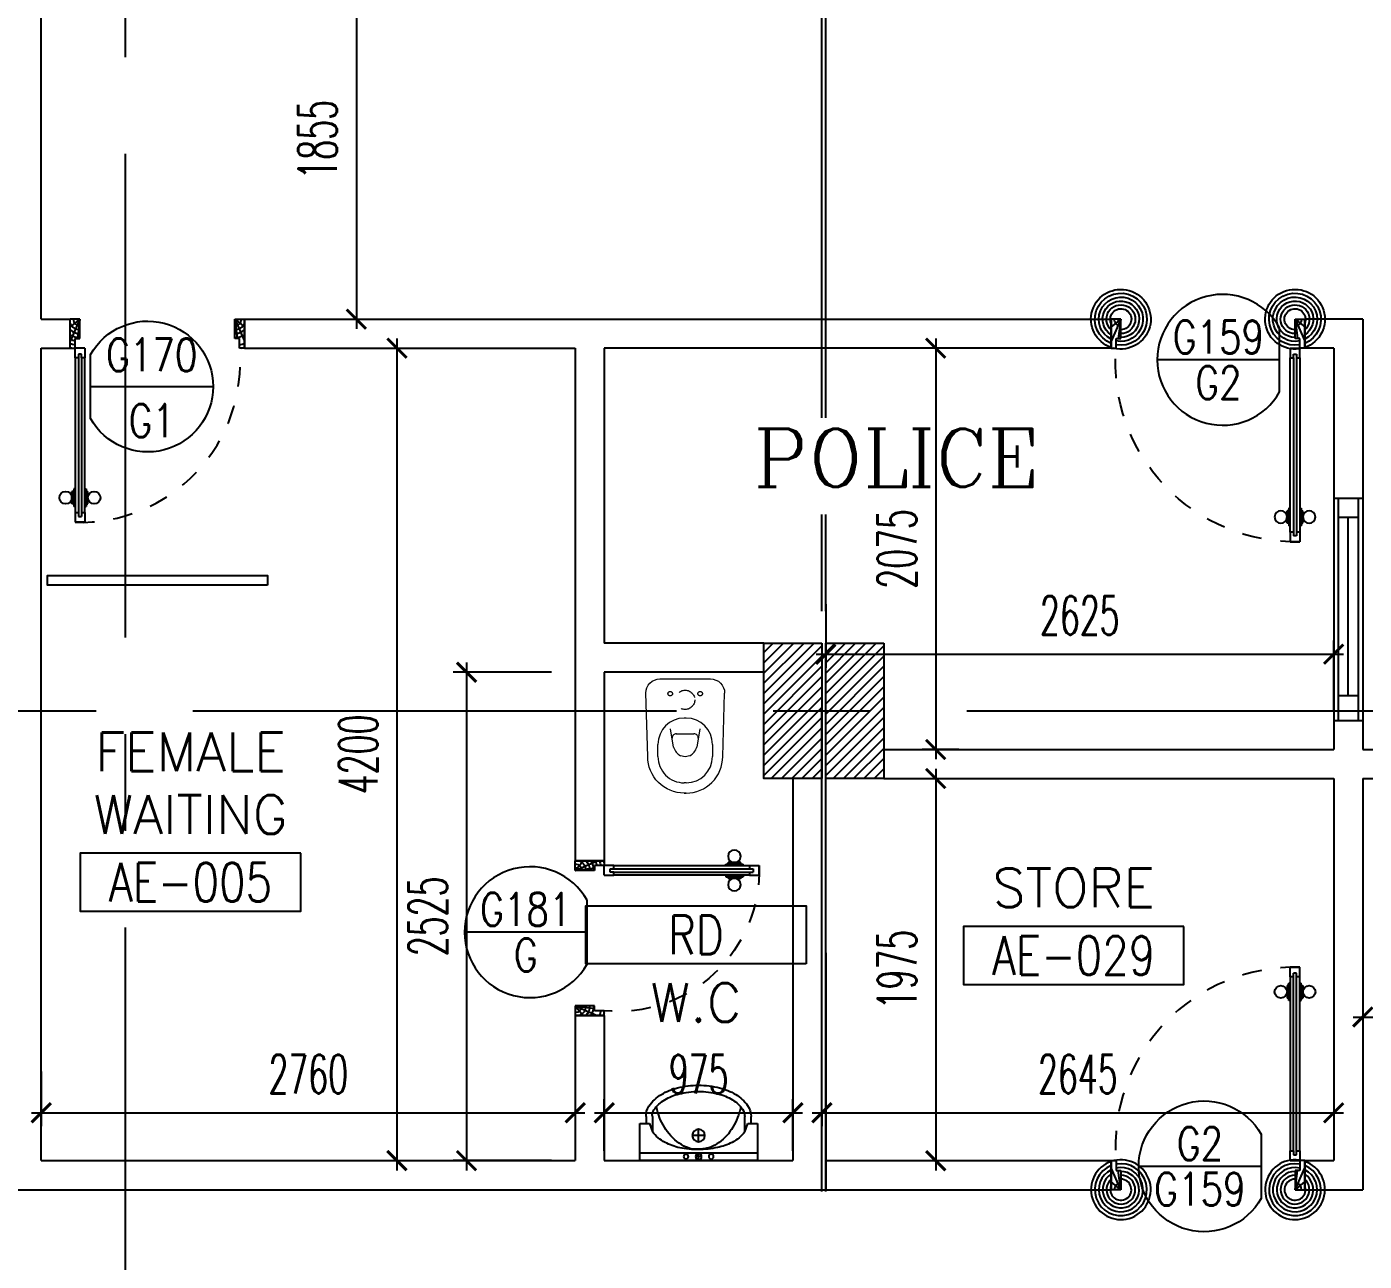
# Model space of a CAD drawing. Extents: x 417819.9 to 417911.9, y 43448 to 43539.2.
# Drawn here: x 417859.75 to 417866.66, y 43515.65 to 43522.03 of the extents above; entities that cross this region are included whole.
import ezdxf
from ezdxf.enums import TextEntityAlignment as Align

# ---------------------------------------------------------------- set-up
doc = ezdxf.new("R2010")
doc.units = 0
doc.header["$MEASUREMENT"] = 0
doc.header["$PDMODE"] = 3
doc.header["$PDSIZE"] = 0.1
for name, pattern in [('CENTERX2', [4, 2.5, -0.5, 0.5, -0.5]), ('HIDDEN', [0.375, 0.25, -0.125]), ('HIDDEN2', [0.1875, 0.125, -0.0625])]:
    doc.linetypes.add(name, pattern=pattern)
doc.layers.get('0').update_dxf_attribs({"linetype": 'CONTINUOUS'})
doc.layers.get('DEFPOINTS').update_dxf_attribs({"linetype": 'CONTINUOUS'})
for name, color, linetype in [('AXES', 11, 'CENTERX2'), ('COL', 2, 'CONTINUOUS'), ('DIM', 4, 'CONTINUOUS'), ('DOOR', 4, 'CONTINUOUS'), ('DOOR-CR', 2, 'CONTINUOUS'), ('DOOR-NO', 3, 'CONTINUOUS'), ('EJ', 8, 'CONTINUOUS'), ('FIX', 3, 'CONTINUOUS'), ('HAT', 8, 'CONTINUOUS'), ('PART', 9, 'CONTINUOUS'), ('RM-BOX', 2, 'CONTINUOUS'), ('RM-NAME', 2, 'CONTINUOUS'), ('RM-NO', 2, 'CONTINUOUS'), ('SUNI-FUR', 3, 'CONTINUOUS'), ('WALL', 2, 'CONTINUOUS'), ('WIN', 5, 'CONTINUOUS')]:
    doc.layers.add(name, color=color, linetype=linetype)
doc.layers.get('EJ').off()
doc.styles.add('ROMANC', font='romanc', dxfattribs={"height": 0.1})
doc.styles.add('ROMANS', font='ROMANS.shx', dxfattribs={"width": 0.6})
doc.dimstyles.new('STANDARD in', dxfattribs={"dimtxt": 0.2, "dimasz": 0.1, "dimexe": 0.07, "dimexo": 0.05, "dimgap": 0.1, "dimtad": 1, "dimdec": 0, "dimlfac": 1000, "dimzin": 0, "dimdsep": 46, "dimtxsty": 'ROMANS', "dimblk": 'ARCHTICK', "dimcen": 0.05, "dimdle": 0.05, "dimclrd": 4, "dimclre": 4, "dimclrt": 2, "dimadec": 0, "dimazin": 0, "dimtfac": 1, "dimtdec": 0, "dimtmove": 2, "dimatfit": 3, "dimfxl": 0, "dimtolj": 1, "dimtzin": 0, "dimarcsym": 0})

# ---------------------------------------------------------------- blocks, each defined once
blk = doc.blocks.new('C11')
at = {"layer": 'HAT'}
h = blk.add_hatch(dxfattribs=at)
h.set_pattern_fill('ANSI31', color=256, scale=300, style=0)
h.set_pattern_definition([(45, (-383765.23, -62181), (-26.5165043, 26.5165043), [])])
h.paths.add_polyline_path([(-20, 350), (-20, 700), (-320, 700), (-320, 350)])
h.paths.add_polyline_path([(-320, 0), (-20, 0), (-20, 350), (-320, 350)])
h = blk.add_hatch(dxfattribs=at)
h.set_pattern_fill('ANSI31', color=256, scale=300, style=0)
h.set_pattern_definition([(45, (-383445.23, -62181), (-26.5165043, 26.5165043), [])])
h.paths.add_polyline_path([(300, 350), (300, 700), (0, 700), (0, 350)])
h.paths.add_polyline_path([(0, 0), (300, 0), (300, 350), (0, 350)])
at = {"layer": 'COL'}
for points in [[(-20, 700), (-20, 0), (-320, 0), (-320, 700)], [(300, 700), (300, 0), (0, 0), (0, 700)]]:
    blk.add_lwpolyline(points, close=True, dxfattribs=at)
blk = doc.blocks.new('DD1')
at = {"layer": 'DOOR-CR'}
blk.add_line((-316.5, 0), (316.5, 0), dxfattribs=at)
blk.add_lwpolyline([(-316.5, -165.7, 3.820224), (-316.5, 165.7)], format="xyb", close=True, dxfattribs=at)
at = {"layer": 'DOOR-NO', "color": 255, "style": 'ROMANS'}
for tag, width, p in [('G', 0.8, (-21.7, 155.8)), ('0000', 0.7, (-21.7, -135.5))]:
    blk.add_attdef(tag, text='', height=195.5, dxfattribs=dict(at, width=width)).set_placement(p, align=Align.MIDDLE)
blk = doc.blocks.new('DOOR90')
at = {"layer": 'DOOR', "color": 7, "linetype": 'ByBlock'}
for p, q in [((-150, 0), (0, 0)), ((-150, 0), (-150, -25)), ((0, -50), (-113.7, 0)), ((0, -50), (-40.1, 0)), ((0, -50), (0, 0)), ((-1000, -25), (-1050, -25)), ((-1050, -75), (-1050, -25)), ((-1050, -25), (-1050, -75)), ((-1000, -42), (-1020, -42)), ((-1020, -42), (-1020, -58)), ((-1000, -58), (-1020, -58)), ((-1000, -25), (-1000, -42)), ((-1000, -58), (-1000, -75)), ((-877.6, -17.8), (-967.6, -17.8)), ((-967.6, -25), (-967.6, -17.8)), ((-955, -8.8), (-890.2, -8.8)), ((-955, -17.8), (-955, -8.8)), ((-955, -17.8), (-890.2, -17.8)), ((-890.2, -17.8), (-890.2, -8.8)), ((-877.6, -25), (-877.6, -17.8)), ((-200, -25), (-150, -25)), ((-200, -42), (-200, -25)), ((-180, -42), (-200, -42)), ((-200, -58), (-180, -58)), ((-200, -75), (-200, -58)), ((-180, -58), (-180, -42)), ((-150, -25), (-100, -25)), ((-150, -75), (-150, -25)), ((-100, -25), (-100, -50)), ((0, -50), (-100, -36.6)), ((-100, -50), (0, -50)), ((-1000, -75), (-1050, -75)), ((-967.6, -75), (-967.6, -82.2)), ((-877.6, -82.2), (-967.6, -82.2)), ((-955, -82.2), (-890.2, -82.2)), ((-955, -82.2), (-955, -91.2)), ((-955, -91.2), (-890.2, -91.2)), ((-890.2, -82.2), (-890.2, -91.2)), ((-877.6, -75), (-877.6, -82.2)), ((-150, -75), (-200, -75)), ((-150, -875), (-100, -875)), ((-150, -900), (-150, -875)), ((0, -850), (-113.7, -900)), ((-100, -875), (-100, -850)), ((0, -850), (-100, -863.4)), ((-100, -850), (0, -850)), ((0, -850), (-40.1, -900)), ((0, -850), (0, -900)), ((-150, -900), (0, -900)), ((0, -900), (-150, -900))]:
    blk.add_line(p, q, dxfattribs=at)
at = {"layer": 'DOOR', "linetype": 'ByBlock'}
for p, q in [((-200, -25), (-1000, -25)), ((-200, -42), (-1000, -42)), ((-200, -58), (-1000, -58)), ((-1000, -75), (-200, -75))]:
    blk.add_line(p, q, dxfattribs=at)
at = {"layer": 'DOOR', "color": 7, "linetype": 'ByBlock'}
for centre in [(-922.6, 23.5), (-922.6, -123.5)]:
    blk.add_circle(centre, 32.4, dxfattribs=at)
for centre, radius, start, end in [((0, -50), 154.4, 161.10529, 166.28577), ((0, -50), 94.4, 148.01819, 180), ((0, -50), 134.4, 158.15985, 169.28002), ((0, -50), 114.4, 154.08384, 167.37743), ((0, -50), 74.4, 137.77643, 180), ((0, -50), 54.4, 113.20738, 180), ((0, -50), 34.4, 90, 180), ((0, -50), 14.4, 90, 180), ((0, -850), 154.4, 193.71423, 198.89471), ((0, -850), 134.4, 190.71998, 201.84015), ((0, -850), 94.4, 180, 211.98181), ((0, -850), 74.4, 180, 222.22357), ((0, -850), 54.4, 180, 246.79262), ((0, -850), 34.4, 180, 270), ((0, -850), 14.4, 180, 270)]:
    blk.add_arc(centre, radius, start, end, dxfattribs=at)
at = {"layer": 'DOOR', "linetype": 'HIDDEN', "ltscale": 0.5}
blk.add_arc((-222.2, -50), 828.2, 178.27012, 275.00304, dxfattribs=at)
blk = doc.blocks.new('A$C24ED45A6')
at = {"layer": 'DOOR', "color": 0, "linetype": 'ByBlock'}
for p, q in [((925, 1100), (925, 1150)), ((925, 1150), (975, 1150)), ((975, 1150), (925, 1150)), ((942, 1100), (942, 1120)), ((958, 1120), (942, 1120)), ((958, 1100), (958, 1120)), ((975, 1100), (975, 1150)), ((908.8, 1055), (908.8, 990.2)), ((917.8, 1055), (908.8, 1055)), ((917.8, 977.6), (917.8, 1067.6)), ((925, 1067.6), (917.8, 1067.6)), ((917.8, 1055), (917.8, 990.2)), ((942, 1100), (925, 1100)), ((975, 1100), (958, 1100)), ((975, 1067.6), (982.2, 1067.6)), ((982.2, 977.6), (982.2, 1067.6)), ((982.2, 1055), (982.2, 990.2)), ((982.2, 1055), (991.2, 1055)), ((991.2, 1055), (991.2, 990.2)), ((917.8, 990.2), (908.8, 990.2)), ((925, 977.6), (917.8, 977.6)), ((975, 977.6), (982.2, 977.6)), ((982.2, 990.2), (991.2, 990.2)), ((0, 0), (0, 150)), ((0, 150), (25, 150)), ((25, 150), (25, 100)), ((925, 150), (925, 200)), ((925, 200), (942, 200)), ((925, 150), (975, 150)), ((942, 200), (942, 180)), ((942, 180), (958, 180)), ((958, 180), (958, 200)), ((958, 200), (975, 200)), ((975, 200), (975, 150)), ((1000, 150), (975, 150)), ((975, 150), (975, 100)), ((1000, 150), (1000, 0)), ((25, 100), (50, 100)), ((50, 100), (50, 0)), ((975, 100), (950, 100)), ((950, 100), (950, 0)), ((50, 0), (0, 0)), ((950, 0), (1000, 0))]:
    blk.add_line(p, q, dxfattribs=at)
at = {"layer": 'DOOR', "linetype": 'ByBlock'}
for p, q in [((925, 1100), (925, 200)), ((942, 200), (942, 1100)), ((958, 200), (958, 1100)), ((975, 200), (975, 1100))]:
    blk.add_line(p, q, dxfattribs=at)
at = {"layer": 'DOOR', "color": 9, "linetype": 'ByBlock'}
for p, q in [((50, 0), (0, 113.7)), ((50, 0), (36.6, 100)), ((950, 0), (1000, 113.7)), ((950, 0), (963.4, 100)), ((50, 0), (0, 40.1)), ((950, 0), (1000, 40.1))]:
    blk.add_line(p, q, dxfattribs=at)
at = {"layer": 'DOOR', "color": 0, "linetype": 'ByBlock'}
for centre in [(876.5, 1022.6), (1023.5, 1022.6)]:
    blk.add_circle(centre, 32.4, dxfattribs=at)
at = {"layer": 'DOOR', "linetype": 'HIDDEN', "ltscale": 0.5}
blk.add_arc((950, 222.5), 927.8, 88.45601, 184.48155, dxfattribs=at)
at = {"layer": 'DOOR', "color": 9, "linetype": 'ByBlock'}
for centre, radius, start, end in [((50, 0), 154.4, 103.71423, 108.89471), ((950, 0), 154.4, 71.10529, 76.28577), ((50, 0), 134.4, 100.71998, 111.84015), ((50, 0), 114.4, 102.62257, 115.91616), ((50, 0), 94.4, 90, 121.98181), ((50, 0), 74.4, 90, 132.22357), ((950, 0), 94.4, 58.01819, 90), ((950, 0), 74.4, 47.77643, 90), ((950, 0), 134.4, 68.15985, 79.28002), ((950, 0), 114.4, 64.08384, 77.37743), ((50, 0), 54.4, 90, 156.79262), ((50, 0), 34.4, 90, 180), ((50, 0), 14.4, 90, 180), ((950, 0), 54.4, 23.20738, 90), ((950, 0), 34.4, 0, 90), ((950, 0), 14.4, 0, 90)]:
    blk.add_arc(centre, radius, start, end, dxfattribs=at)
at = {"layer": 'WALL'}
blk.add_line((1000, 0), (1000, 150), dxfattribs=at)
blk = doc.blocks.new('RM1')
at = {"layer": 'RM-BOX'}
blk.add_lwpolyline([(569.9, -200), (-569.9, -200), (-569.9, -500), (569.9, -500)], close=True, dxfattribs=at)
at = {"layer": 'RM-NAME', "style": 'ROMANS'}
for tag, p in [('ROOMNAME1', (0, 323.8)), ('ROOMNAME2', (0, 0))]:
    blk.add_attdef(tag, text='', height=200, dxfattribs=at).set_placement(p, align=Align.MIDDLE)
at = {"layer": 'RM-NO', "style": 'ROMANS', "width": 0.8}
blk.add_attdef('ROOMNO', text='', height=200, dxfattribs=at).set_placement((0, -350), align=Align.MIDDLE)
blk = doc.blocks.new('A$C3CD36B94')
at = {"layer": 'DOOR', "color": 0, "linetype": 'ByBlock'}
for p, q in [((105.9, 950.4), (55.9, 950.4)), ((55.9, 800.4), (55.9, 950.4)), ((105.9, 850.4), (105.9, 950.4)), ((805.9, 950.4), (855.9, 950.4)), ((805.9, 850.4), (805.9, 950.4)), ((855.9, 800.4), (855.9, 950.4)), ((855.9, 950.4), (855.9, 800.4)), ((80.9, 850.4), (105.9, 850.4)), ((80.9, 800.4), (80.9, 850.4)), ((830.9, 850.4), (805.9, 850.4)), ((830.9, 800.4), (830.9, 850.4)), ((55.9, 800.4), (80.9, 800.4)), ((130.9, 800.4), (80.9, 800.4)), ((80.9, 750.4), (80.9, 800.4)), ((113.9, 770.4), (97.9, 770.4)), ((97.9, 770.4), (97.9, 750.4)), ((113.9, 750.4), (113.9, 770.4)), ((130.9, 800.4), (130.9, 750.4)), ((855.9, 800.4), (830.9, 800.4)), ((97.9, 750.4), (80.9, 750.4)), ((130.9, 750.4), (113.9, 750.4)), ((64.7, 95.4), (64.7, 160.2)), ((73.7, 160.2), (64.7, 160.2)), ((73.7, 172.8), (73.7, 82.8)), ((80.9, 172.8), (73.7, 172.8)), ((73.7, 95.4), (73.7, 160.2)), ((130.9, 172.8), (138.1, 172.8)), ((138.1, 172.8), (138.1, 82.8)), ((138.1, 95.4), (138.1, 160.2)), ((138.1, 160.2), (147.1, 160.2)), ((147.1, 95.4), (147.1, 160.2)), ((73.7, 95.4), (64.7, 95.4)), ((80.9, 82.8), (73.7, 82.8)), ((130.9, 82.8), (138.1, 82.8)), ((138.1, 95.4), (147.1, 95.4)), ((80.9, 50.4), (80.9, 0.4)), ((80.9, 50.4), (97.9, 50.4)), ((130.9, 0.4), (80.9, 0.4)), ((80.9, 0.4), (130.9, 0.4)), ((97.9, 50.4), (97.9, 30.4)), ((97.9, 30.4), (113.9, 30.4)), ((113.9, 50.4), (113.9, 30.4)), ((113.9, 50.4), (130.9, 50.4)), ((130.9, 50.4), (130.9, 0.4))]:
    blk.add_line(p, q, dxfattribs=at)
at = {"layer": 'DOOR', "color": 9, "linetype": 'ByBlock'}
for p, q in [((105.9, 950.4), (55.9, 910.3)), ((105.9, 950.4), (55.9, 836.7)), ((105.9, 950.4), (92.6, 850.4)), ((805.9, 950.4), (819.3, 850.4)), ((805.9, 950.4), (855.9, 836.7)), ((805.9, 950.4), (855.9, 910.3))]:
    blk.add_line(p, q, dxfattribs=at)
at = {"layer": 'DOOR', "linetype": 'ByBlock'}
for p, q in [((80.9, 750.4), (80.9, 50.4)), ((97.9, 750.4), (97.9, 50.4)), ((113.9, 750.4), (113.9, 50.4)), ((130.9, 50.4), (130.9, 750.4))]:
    blk.add_line(p, q, dxfattribs=at)
at = {"layer": 'DOOR', "color": 0, "linetype": 'ByBlock'}
for centre in [(32.4, 127.8), (179.5, 127.8)]:
    blk.add_circle(centre, 32.4, dxfattribs=at)
at = {"layer": 'DOOR', "color": 9, "linetype": 'ByBlock'}
for centre, radius, start, end in [((105.9, 950.4), 54.4, 203.20738, 270), ((105.9, 950.4), 34.4, 180, 270), ((105.9, 950.4), 14.4, 180, 270), ((805.9, 950.4), 34.4, 270, 0), ((805.9, 950.4), 14.4, 270, 0), ((805.9, 950.4), 54.4, 270, 336.79262), ((105.9, 950.4), 74.4, 227.77643, 270), ((105.9, 950.4), 94.4, 238.01819, 270), ((105.9, 950.4), 114.4, 244.08384, 257.37743), ((805.9, 950.4), 74.4, 270, 312.22357), ((805.9, 950.4), 94.4, 270, 301.98181), ((105.9, 950.4), 134.4, 248.15985, 259.28002), ((105.9, 950.4), 154.4, 251.10529, 256.28577), ((805.9, 950.4), 134.4, 280.71998, 291.84015), ((805.9, 950.4), 154.4, 283.71423, 288.89471)]:
    blk.add_arc(centre, radius, start, end, dxfattribs=at)
at = {"layer": 'DOOR', "linetype": 'HIDDEN', "ltscale": 0.5}
blk.add_arc((105.9, 728.6), 728.6, 268.03354, 5.66169, dxfattribs=at)
blk = doc.blocks.new('_ARCHTICK')
at = {"color": 0, "linetype": 'ByBlock', "const_width": 0.15}
blk.add_lwpolyline([(-0.5, -0.5), (0.5, 0.5)], dxfattribs=at)
blk = doc.blocks.new('*D211')
at = {"layer": 'DEFPOINTS', "color": 0}
for p in [(417860.9879, 43522.3743), (417860.9879, 43520.5193), (417861.4501, 43520.5193)]:
    blk.add_point(p, dxfattribs=at)
at = {"layer": 'DIM', "color": 4, "lineweight": -2}
for p, q in [((417861.4501, 43522.4243), (417861.4501, 43520.4693)), ((417861.0379, 43522.3743), (417861.5201, 43522.3743)), ((417861.0379, 43520.5193), (417861.5201, 43520.5193))]:
    blk.add_line(p, q, dxfattribs=at)
at = {"layer": 'DIM', "color": 4, "lineweight": -2, "xscale": 0.1, "yscale": 0.1, "zscale": 0.1}
for p, rotation in [((417861.4501, 43522.3743), 90), ((417861.4501, 43520.5193), 270)]:
    blk.add_blockref('_ARCHTICK', p, dxfattribs=dict(at, rotation=rotation))
at = {"layer": 'DIM', "color": 2, "insert": (417861.2501, 43521.4468), "char_height": 0.2, "attachment_point": 5, "rotation": 90, "style": 'ROMANS'}
blk.add_mtext('\\A1;1855', dxfattribs=at)
blk = doc.blocks.new('*D212')
at = {"layer": 'DEFPOINTS', "color": 0}
for p in [(417861.3906, 43520.3693), (417861.4116, 43516.1693), (417861.6601, 43516.1693)]:
    blk.add_point(p, dxfattribs=at)
at = {"layer": 'DIM', "color": 4, "lineweight": -2}
for p, q in [((417861.6601, 43520.4193), (417861.6601, 43516.1193)), ((417861.4406, 43520.3693), (417861.7301, 43520.3693)), ((417861.4616, 43516.1693), (417861.7301, 43516.1693))]:
    blk.add_line(p, q, dxfattribs=at)
at = {"layer": 'DIM', "color": 4, "lineweight": -2, "xscale": 0.1, "yscale": 0.1, "zscale": 0.1}
for p, rotation in [((417861.6601, 43520.3693), 90), ((417861.6601, 43516.1693), 270)]:
    blk.add_blockref('_ARCHTICK', p, dxfattribs=dict(at, rotation=rotation))
at = {"layer": 'DIM', "color": 2, "insert": (417861.4601, 43518.2693), "char_height": 0.2, "attachment_point": 5, "rotation": 90, "style": 'ROMANS'}
blk.add_mtext('\\A1;4200', dxfattribs=at)
blk = doc.blocks.new('*D213')
at = {"layer": 'DEFPOINTS', "color": 0}
for p in [(417859.8216, 43516.68), (417862.5816, 43516.5905), (417862.5816, 43516.4171)]:
    blk.add_point(p, dxfattribs=at)
at = {"layer": 'DIM', "color": 4, "lineweight": -2}
for p, q in [((417859.8216, 43516.63), (417859.8216, 43516.3471)), ((417862.5816, 43516.5405), (417862.5816, 43516.3471)), ((417859.7716, 43516.4171), (417862.6316, 43516.4171))]:
    blk.add_line(p, q, dxfattribs=at)
at = {"layer": 'DIM', "color": 4, "lineweight": -2, "xscale": 0.1, "yscale": 0.1, "zscale": 0.1, "rotation": 180}
blk.add_blockref('_ARCHTICK', (417859.8216, 43516.4171), dxfattribs=at)
at = {"layer": 'DIM', "color": 4, "lineweight": -2, "xscale": 0.1, "yscale": 0.1, "zscale": 0.1}
blk.add_blockref('_ARCHTICK', (417862.5816, 43516.4171), dxfattribs=at)
at = {"layer": 'DIM', "color": 2, "insert": (417861.2016, 43516.6171), "char_height": 0.2, "attachment_point": 5, "style": 'ROMANS'}
blk.add_mtext('\\A1;2760', dxfattribs=at)
blk = doc.blocks.new('WC')
at = {"layer": 'FIX', "lineweight": 20}
for p, q in [((475, 140.8), (538, 140.8)), ((394.8, 75.7), (490.4, 60.1)), ((339, 4.8), (339, -4.8)), ((533.7, 24.2), (539.5, 0)), ((539.5, 0), (533.7, -24.2)), ((674, 4.8), (674, -4.8)), ((490.4, -60.1), (394.8, -75.7)), ((213.2, -203.8), (210, -203.8)), ((538, -140.8), (475, -140.8))]:
    blk.add_line(p, q, dxfattribs=at)
at = {"layer": 'FIX', "linetype": 'Continuous', "lineweight": 20}
blk.add_line((420.1, -47.3), (420.4, 44.6), dxfattribs=at)
at = {"layer": 'FIX', "lineweight": 20}
for points in [[(210, -203.8, -0.414214), (137, -130.8), (137, 0), (137, 130.8, -0.414214), (210, 203.8)], [(727, -4.8), (727, 4.8, 0.414214), (538, 193.8), (210, 203.8)], [(727, 4.8), (727, -4.8, -0.414214), (538, -193.8), (210, -203.8)]]:
    blk.add_lwpolyline(points, format="xyb", dxfattribs=at)
at = {"layer": 'FIX', "linetype": 'HIDDEN', "lineweight": 20, "ltscale": 0.05}
for centre in [(213.2, 77.5), (213.2, -77.5)]:
    blk.add_circle(centre, 11.6, dxfattribs=at)
at = {"layer": 'FIX', "linetype": 'HIDDEN2', "lineweight": 20, "ltscale": 0.3}
blk.add_circle((245, 0), 49.8, dxfattribs=at)
at = {"layer": 'FIX', "lineweight": 20}
for centre, radius, start, end in [((475, 4.8), 136, 90, 180), ((538, 4.8), 136, 360, 90), ((464.4, -17.6), 82, 51.07583, 71.50405), ((473, -6.9), 68.2, 27.15318, 51.07583), ((475, -4.8), 136, 180, 270), ((464.4, 17.6), 82, 288.49595, 308.92417), ((473, 6.9), 68.2, 308.92417, 332.84682), ((538, -4.8), 136, 270, 0)]:
    blk.add_arc(centre, radius, start, end, dxfattribs=at)
at = {"layer": 'FIX', "linetype": 'Continuous', "lineweight": 20}
for centre, start, end in [((442.7, 45.5), 88.38785, 182.33379), ((442.4, -45.6), 177.66621, 271.61215)]:
    blk.add_arc(centre, 22.3, start, end, dxfattribs=at)
blk = doc.blocks.new('*D214')
at = {"layer": 'DEFPOINTS', "color": 0}
for p in [(417864.6141, 43520.3693), (417864.4445, 43518.2943), (417864.6141, 43518.2943)]:
    blk.add_point(p, dxfattribs=at)
at = {"layer": 'DIM', "color": 4, "lineweight": -2}
for p, q in [((417864.4445, 43520.4193), (417864.4445, 43518.2443)), ((417864.5641, 43520.3693), (417864.3745, 43520.3693)), ((417864.5641, 43518.2943), (417864.3745, 43518.2943))]:
    blk.add_line(p, q, dxfattribs=at)
at = {"layer": 'DIM', "color": 4, "lineweight": -2, "xscale": 0.1, "yscale": 0.1, "zscale": 0.1}
for p, rotation in [((417864.4445, 43520.3693), 90), ((417864.4445, 43518.2943), 270)]:
    blk.add_blockref('_ARCHTICK', p, dxfattribs=dict(at, rotation=rotation))
at = {"layer": 'DIM', "color": 2, "insert": (417864.2445, 43519.3318), "char_height": 0.2, "attachment_point": 5, "rotation": 90, "style": 'ROMANS'}
blk.add_mtext('\\A1;2075', dxfattribs=at)
blk = doc.blocks.new('*D215')
at = {"layer": 'DEFPOINTS', "color": 0}
for p in [(417863.8766, 43519.0967), (417866.5016, 43518.7877), (417866.5016, 43518.4443)]:
    blk.add_point(p, dxfattribs=at)
at = {"layer": 'DIM', "color": 4, "lineweight": -2}
for p, q in [((417863.8766, 43519.0467), (417863.8766, 43518.7177)), ((417866.5016, 43518.4943), (417866.5016, 43518.8577)), ((417863.8266, 43518.7877), (417866.5516, 43518.7877))]:
    blk.add_line(p, q, dxfattribs=at)
at = {"layer": 'DIM', "color": 4, "lineweight": -2, "xscale": 0.1, "yscale": 0.1, "zscale": 0.1, "rotation": 180}
blk.add_blockref('_ARCHTICK', (417863.8766, 43518.7877), dxfattribs=at)
at = {"layer": 'DIM', "color": 4, "lineweight": -2, "xscale": 0.1, "yscale": 0.1, "zscale": 0.1}
blk.add_blockref('_ARCHTICK', (417866.5016, 43518.7877), dxfattribs=at)
at = {"layer": 'DIM', "color": 2, "insert": (417865.1891, 43518.9877), "char_height": 0.2, "attachment_point": 5, "style": 'ROMANS'}
blk.add_mtext('\\A1;2625', dxfattribs=at)
blk = doc.blocks.new('*D216')
at = {"layer": 'DEFPOINTS', "color": 0}
for p in [(417863.7066, 43516.4171), (417862.7316, 43516.1693), (417863.7066, 43516.1693)]:
    blk.add_point(p, dxfattribs=at)
at = {"layer": 'DIM', "color": 4, "lineweight": -2}
for p, q in [((417862.7316, 43516.2193), (417862.7316, 43516.4871)), ((417863.7066, 43516.2193), (417863.7066, 43516.4871)), ((417862.6816, 43516.4171), (417863.7566, 43516.4171))]:
    blk.add_line(p, q, dxfattribs=at)
at = {"layer": 'DIM', "color": 4, "lineweight": -2, "xscale": 0.1, "yscale": 0.1, "zscale": 0.1, "rotation": 180}
blk.add_blockref('_ARCHTICK', (417862.7316, 43516.4171), dxfattribs=at)
at = {"layer": 'DIM', "color": 4, "lineweight": -2, "xscale": 0.1, "yscale": 0.1, "zscale": 0.1}
blk.add_blockref('_ARCHTICK', (417863.7066, 43516.4171), dxfattribs=at)
at = {"layer": 'DIM', "color": 2, "insert": (417863.2191, 43516.6171), "char_height": 0.2, "attachment_point": 5, "style": 'ROMANS'}
blk.add_mtext('\\A1;975', dxfattribs=at)
blk = doc.blocks.new('*D217')
at = {"layer": 'DEFPOINTS', "color": 0}
for p in [(417862.5094, 43518.6943), (417862.02, 43516.1693), (417862.5094, 43516.1693)]:
    blk.add_point(p, dxfattribs=at)
at = {"layer": 'DIM', "color": 4, "lineweight": -2}
for p, q in [((417862.02, 43518.7443), (417862.02, 43516.1193)), ((417862.4594, 43518.6943), (417861.95, 43518.6943)), ((417862.4594, 43516.1693), (417861.95, 43516.1693))]:
    blk.add_line(p, q, dxfattribs=at)
at = {"layer": 'DIM', "color": 4, "lineweight": -2, "xscale": 0.1, "yscale": 0.1, "zscale": 0.1}
for p, rotation in [((417862.02, 43518.6943), 90), ((417862.02, 43516.1693), 270)]:
    blk.add_blockref('_ARCHTICK', p, dxfattribs=dict(at, rotation=rotation))
at = {"layer": 'DIM', "color": 2, "insert": (417861.82, 43517.4318), "char_height": 0.2, "attachment_point": 5, "rotation": 90, "style": 'ROMANS'}
blk.add_mtext('\\A1;2525', dxfattribs=at)
blk = doc.blocks.new('*D218')
at = {"layer": 'DEFPOINTS', "color": 0}
for p in [(417864.2866, 43518.1443), (417864.2866, 43516.1693), (417864.4445, 43516.1693)]:
    blk.add_point(p, dxfattribs=at)
at = {"layer": 'DIM', "color": 4, "lineweight": -2}
for p, q in [((417864.4445, 43518.1943), (417864.4445, 43516.1193)), ((417864.3366, 43518.1443), (417864.5145, 43518.1443)), ((417864.3366, 43516.1693), (417864.5145, 43516.1693))]:
    blk.add_line(p, q, dxfattribs=at)
at = {"layer": 'DIM', "color": 4, "lineweight": -2, "xscale": 0.1, "yscale": 0.1, "zscale": 0.1}
for p, rotation in [((417864.4445, 43518.1443), 90), ((417864.4445, 43516.1693), 270)]:
    blk.add_blockref('_ARCHTICK', p, dxfattribs=dict(at, rotation=rotation))
at = {"layer": 'DIM', "color": 2, "insert": (417864.2445, 43517.1568), "char_height": 0.2, "attachment_point": 5, "rotation": 90, "style": 'ROMANS'}
blk.add_mtext('\\A1;1975', dxfattribs=at)
blk = doc.blocks.new('*D219')
at = {"layer": 'DEFPOINTS', "color": 0}
for p in [(417863.8566, 43516.4797), (417866.5016, 43516.4797), (417866.5016, 43516.4171)]:
    blk.add_point(p, dxfattribs=at)
at = {"layer": 'DIM', "color": 4, "lineweight": -2}
for p, q in [((417863.8066, 43516.4171), (417866.5516, 43516.4171)), ((417863.8566, 43516.4297), (417863.8566, 43516.3471)), ((417866.5016, 43516.4297), (417866.5016, 43516.3471))]:
    blk.add_line(p, q, dxfattribs=at)
at = {"layer": 'DIM', "color": 4, "lineweight": -2, "xscale": 0.1, "yscale": 0.1, "zscale": 0.1, "rotation": 180}
blk.add_blockref('_ARCHTICK', (417863.8566, 43516.4171), dxfattribs=at)
at = {"layer": 'DIM', "color": 4, "lineweight": -2, "xscale": 0.1, "yscale": 0.1, "zscale": 0.1}
blk.add_blockref('_ARCHTICK', (417866.5016, 43516.4171), dxfattribs=at)
at = {"layer": 'DIM', "color": 2, "insert": (417865.1791, 43516.6171), "char_height": 0.2, "attachment_point": 5, "style": 'ROMANS'}
blk.add_mtext('\\A1;2645', dxfattribs=at)
blk = doc.blocks.new('3')
at = {"layer": 'SUNI-FUR', "linetype": 'Continuous'}
for p, q in [((-0.3039, 0), (-0.3039, -0.1919)), ((0.3039, 0), (-0.3039, 0)), ((0.3039, -0.1919), (0.3039, 0)), ((0.3039, -0.039), (-0.3039, -0.039)), ((0.0156, -0.021), (-0.0155, -0.021)), ((0, -0.0055), (0, -0.0366)), ((0.0325, -0.13), (-0.0325, -0.13)), ((0, -0.0975), (0, -0.1625)), ((-0.3039, -0.1919), (-0.2537, -0.1919)), ((-0.2714, -0.2275), (-0.2714, -0.1919)), ((-0.2537, -0.1919), (-0.2387, -0.1496)), ((-0.2389, -0.2275), (-0.2389, -0.15)), ((0.2387, -0.1496), (0.2537, -0.1919)), ((0.2389, -0.15), (0.2389, -0.2275)), ((0.2537, -0.1919), (0.3039, -0.1919)), ((0.2714, -0.1919), (0.2714, -0.2275))]:
    blk.add_line(p, q, dxfattribs=at)
for centre, radius in [((-0.065, -0.021), 0.0124), ((0, -0.021), 0.0155), ((0.065, -0.021), 0.0124), ((0, -0.13), 0.0325)]:
    blk.add_circle(centre, radius, dxfattribs=at)
for centre, radius, start, end in [((-0.028, -0.3651), 0.3068, 103.08645, 118.18778), ((-0.0078, -0.528), 0.4705, 89.0532, 100.98953), ((-0.012, -0.189), 0.1301, 84.85355, 119.44542), ((0.0031, -0.2275), 0.1682, 61.44413, 91.16775), ((0, -0.5271), 0.4694, 78.06366, 90), ((0.0338, -0.3673), 0.3061, 62.96233, 78.06366), ((-0.0851, -0.2667), 0.1932, 117.03767, 142.6695), ((0.0537, -0.3121), 0.2697, 118.74222, 143.05777), ((-0.0403, -0.2967), 0.2498, 35.96083, 60.27638), ((0.0851, -0.2667), 0.1932, 37.3305, 62.96233), ((0.104, -0.3429), 0.3284, 144.03917, 163.27388), ((-0.104, -0.3429), 0.3284, 16.72612, 35.96083), ((-0.1911, -0.2352), 0.0807, 174.55389, 214.67303), ((-0.1868, -0.2338), 0.0525, 173.08928, 213.20841), ((-0.0828, -0.1603), 0.1798, 214.67303, 239.08672), ((0.2045, -0.3731), 0.4333, 163.27388, 167.37502), ((0.0893, -0.1711), 0.1672, 300.91328, 325.32697), ((-0.2045, -0.3731), 0.4333, 12.73586, 16.72612), ((0.1708, -0.2275), 0.068, 325.32697, 0), ((0.1708, -0.2275), 0.1005, 325.32697, 0), ((-0.0828, -0.1603), 0.2123, 214.67303, 239.08672), ((-0.0354, -0.0811), 0.3046, 239.08672, 256.06993), ((-0.0354, -0.0811), 0.2721, 239.08672, 256.06993), ((0, 0.0617), 0.4192, 256.06993, 270), ((0, 0.0617), 0.4192, 270, 283.93007), ((0.0354, -0.0811), 0.2721, 283.93007, 300.91328), ((0.0354, -0.0811), 0.3046, 283.93007, 300.91328), ((0.0893, -0.1711), 0.1997, 300.91328, 325.32697), ((0, 0.0617), 0.4517, 256.06993, 270), ((0, 0.0617), 0.4517, 270, 283.93007)]:
    blk.add_arc(centre, radius, start, end, dxfattribs=at)
blk = doc.blocks.new('*D726')
at = {"layer": 'DEFPOINTS', "color": 0}
for p in [(417866.6516, 43516.9747), (417869.9769, 43516.9747), (417869.9769, 43516.912)]:
    blk.add_point(p, dxfattribs=at)
at = {"layer": 'DIM', "color": 4, "lineweight": -2}
for p, q in [((417866.6016, 43516.912), (417870.0269, 43516.912)), ((417866.6516, 43516.9247), (417866.6516, 43516.842)), ((417869.9769, 43516.9247), (417869.9769, 43516.842))]:
    blk.add_line(p, q, dxfattribs=at)
at = {"layer": 'DIM', "color": 4, "lineweight": -2, "xscale": 0.1, "yscale": 0.1, "zscale": 0.1, "rotation": 180}
blk.add_blockref('_ARCHTICK', (417866.6516, 43516.912), dxfattribs=at)
at = {"layer": 'DIM', "color": 4, "lineweight": -2, "xscale": 0.1, "yscale": 0.1, "zscale": 0.1}
blk.add_blockref('_ARCHTICK', (417869.9769, 43516.912), dxfattribs=at)
at = {"layer": 'DIM', "color": 2, "insert": (417868.3143, 43517.112), "char_height": 0.2, "attachment_point": 5, "style": 'ROMANS'}
blk.add_mtext('\\A1;3325', dxfattribs=at)

msp = doc.modelspace()

# ---------------------------------------------------------------- linework, layer by layer
at = {"layer": 'AXES'}
for p, q in [((417863.8566, 43460.01), (417863.8566, 43538.1468)), ((417863.8766, 43460.01), (417863.8766, 43538.1468)), ((417860.2566, 43466.8743), (417860.2566, 43525.6943)), ((417820.6052, 43518.4943), (417889.6966, 43518.4943))]:
    msp.add_line(p, q, dxfattribs=at)
at = {"layer": 'DIM'}
for p, q in [((417866.5016, 43519.5943), (417866.5016, 43518.4443)), ((417866.6516, 43519.5943), (417866.6516, 43518.4443))]:
    msp.add_line(p, q, dxfattribs=at)
at = {"layer": 'PART'}
msp.add_line((417859.8542, 43519.1443), (417859.8542, 43519.1943), dxfattribs=at)
msp.add_lwpolyline([(417860.9918, 43519.1443), (417859.8542, 43519.1443), (417859.8542, 43519.1943), (417860.9918, 43519.1943)], close=True, dxfattribs=at)
at = {"layer": 'WALL'}
for p, q in [((417859.8216, 43520.5193), (417859.8216, 43522.3743)), ((417859.8216, 43520.5193), (417859.9216, 43520.5193)), ((417859.8216, 43520.5193), (417859.9716, 43520.5193)), ((417859.9716, 43520.3693), (417859.9716, 43520.5193)), ((417860.8716, 43520.3693), (417860.8716, 43520.5193)), ((417860.8716, 43520.5193), (417865.3516, 43520.5193)), ((417865.3516, 43520.5193), (417865.3516, 43520.3693)), ((417865.3516, 43520.3693), (417865.3516, 43520.5193)), ((417866.6516, 43520.5192), (417866.3516, 43520.5192)), ((417866.3516, 43520.5192), (417866.3516, 43520.3692)), ((417866.6516, 43520.5192), (417866.6516, 43519.5943)), ((417859.8216, 43516.1693), (417859.8216, 43520.3693)), ((417859.8216, 43520.3693), (417859.9716, 43520.3693)), ((417860.8716, 43520.3693), (417862.5816, 43520.3693)), ((417862.5816, 43520.3693), (417862.5816, 43517.7193)), ((417862.7316, 43520.3693), (417862.7316, 43518.8443)), ((417865.3516, 43520.3693), (417862.7316, 43520.3693)), ((417866.5016, 43520.3693), (417866.3516, 43520.3693)), ((417866.5016, 43520.3693), (417866.5016, 43519.5943)), ((417866.5016, 43519.5943), (417866.6516, 43519.5943)), ((417863.5566, 43518.8443), (417862.7316, 43518.8443)), ((417863.5566, 43518.6943), (417862.7316, 43518.6943)), ((417862.7316, 43518.6943), (417862.7316, 43517.7193)), ((417866.5016, 43518.4443), (417866.6516, 43518.4443)), ((417866.5016, 43518.4443), (417866.5016, 43518.2943)), ((417866.6516, 43518.4443), (417866.6516, 43518.2943)), ((417864.1766, 43518.2943), (417866.5016, 43518.2943)), ((417866.6516, 43518.2943), (417866.79, 43518.2943)), ((417863.7066, 43518.1443), (417863.7066, 43516.1693)), ((417864.1766, 43518.1443), (417866.5016, 43518.1443)), ((417866.5016, 43518.1443), (417866.5016, 43516.1693)), ((417866.6516, 43518.1443), (417866.6516, 43516.0193)), ((417866.6516, 43518.1443), (417866.79, 43518.1443)), ((417862.5816, 43517.7193), (417862.7316, 43517.7193)), ((417863.8766, 43517.2443), (417863.8766, 43516.0193)), ((417862.5816, 43516.9193), (417862.7316, 43516.9193)), ((417862.5816, 43516.9193), (417862.5816, 43516.1693)), ((417862.7316, 43516.9193), (417862.7316, 43516.1693)), ((417859.8216, 43516.1693), (417862.5816, 43516.1693)), ((417862.7316, 43516.1693), (417863.7066, 43516.1693)), ((417863.8766, 43516.1693), (417865.3516, 43516.1693)), ((417865.3516, 43516.1693), (417865.3516, 43516.0193)), ((417866.3516, 43516.1693), (417866.3516, 43516.0193)), ((417866.3516, 43516.1693), (417866.5016, 43516.1693)), ((417858.8785, 43516.0193), (417865.3516, 43516.0193)), ((417866.3516, 43516.0193), (417866.6516, 43516.0193))]:
    msp.add_line(p, q, dxfattribs=at)
at = {"layer": 'WIN'}
for p, q in [((417866.525, 43519.5943), (417866.525, 43518.4443)), ((417866.6282, 43519.5943), (417866.6282, 43518.4443)), ((417866.6282, 43519.4943), (417866.525, 43519.4943)), ((417866.575, 43519.4943), (417866.575, 43518.5744)), ((417866.525, 43518.5744), (417866.6282, 43518.5744))]:
    msp.add_line(p, q, dxfattribs=at)

# ---------------------------------------------------------------- block references
at = {"layer": 'DOOR', "color": 0, "yscale": 0.0009999999892897904, "zscale": 0.001}
for name, p, xscale, rotation in [('A$C24ED45A6', (417865.3516, 43520.5193), -0.001000000047497451, 180), ('A$C3CD36B94', (417863.532, 43517.7753), -0.0009999999892897904, 90)]:
    msp.add_blockref(name, p, dxfattribs=dict(at, xscale=xscale, rotation=rotation))
at = {"layer": 'DOOR', "xscale": 0.0009999999892897904, "yscale": 0.0009999999892897904, "zscale": 0.001, "rotation": 90}
msp.add_blockref('DOOR90', (417859.9716, 43520.5193), dxfattribs=at)
at = {"layer": 'DOOR', "color": 0, "xscale": 0.001000000047497451, "yscale": 0.0009999999892897904, "zscale": 0.001}
msp.add_blockref('A$C24ED45A6', (417865.3516, 43516.0193), dxfattribs=at)
at = {"layer": 'DOOR-NO'}
ref = msp.add_blockref('DD1', (417865.9058, 43520.3094), dxfattribs=dict(at, xscale=0.001000000047497451, yscale=0.0009999999892897904, zscale=0.001, rotation=180))
ref.add_attrib('G', 'G2', dxfattribs={"height": 0.17, "style": 'ROMANS', "width": 0.8}).set_placement((417865.9058, 43520.1914), align=Align.MIDDLE)
ref.add_attrib('000', 'G159', dxfattribs={"height": 0.17, "style": 'ROMANS', "width": 0.8}).set_placement((417865.9058, 43520.4272), align=Align.MIDDLE)
ref = msp.add_blockref('DD1', (417860.393, 43520.1712), dxfattribs=dict(at, xscale=-0.001000000047497451, yscale=0.0009999999892897904, zscale=0.001, rotation=180))
ref.add_attrib('G', 'G1', dxfattribs={"height": 0.17, "style": 'ROMANS', "width": 0.8}).set_placement((417860.393, 43519.9952), align=Align.MIDDLE)
ref.add_attrib('000', 'G170', dxfattribs={"height": 0.17, "style": 'ROMANS', "width": 0.8}).set_placement((417860.393, 43520.3349), align=Align.MIDDLE)
ref = msp.add_blockref('DD1', (417862.3259, 43517.3504), dxfattribs=dict(at, xscale=0.0009999999892897904, yscale=0.0009999999892897904, zscale=0.001, rotation=180))
ref.add_attrib('G', 'G', dxfattribs={"height": 0.17, "style": 'ROMANS', "width": 0.8}).set_placement((417862.3259, 43517.2324), align=Align.MIDDLE)
ref.add_attrib('000', 'G181', dxfattribs={"height": 0.17, "style": 'ROMANS', "width": 0.8}).set_placement((417862.3259, 43517.4682), align=Align.MIDDLE)
ref = msp.add_blockref('DD1', (417865.8103, 43516.1398), dxfattribs=dict(at, xscale=-0.001000000047497451, yscale=0.0009999999892897904, zscale=0.001))
ref.add_attrib('G', 'G2', dxfattribs={"height": 0.17, "style": 'ROMANS', "width": 0.8}).set_placement((417865.8103, 43516.2577), align=Align.MIDDLE)
ref.add_attrib('000', 'G159', dxfattribs={"height": 0.17, "style": 'ROMANS', "width": 0.8}).set_placement((417865.8103, 43516.0219), align=Align.MIDDLE)
at = {"layer": 'EJ', "color": 2, "linetype": 'ByBlock', "xscale": 0.001000000047497451, "yscale": 0.0009999999892897904, "zscale": 0.001}
msp.add_blockref('C11', (417863.8766, 43518.1443), dxfattribs=at)
at = {"layer": 'HAT', "xscale": 0.001000000047497451, "yscale": 0.0009999999892897904, "zscale": 0.001}
for p, values in [((417860.593, 43517.9588), {'ROOMNO': 'AE-005', 'ROOMNAME2': 'WAITING', 'ROOMNAME1': 'FEMALE'}), ((417865.1578, 43517.5799), {'ROOMNO': 'AE-029', 'ROOMNAME2': 'STORE'})]:
    msp.add_blockref('RM1', p, dxfattribs=at).add_auto_attribs(values)
at = {"layer": 'HAT'}
ref = msp.add_blockref('RM1', (417863.2055, 43516.9864), dxfattribs=dict(at, xscale=-0.001000000047497451, yscale=0.0009999999892897904, zscale=0.001, rotation=180))
ref.add_attrib('ROOMNO', 'RD', dxfattribs={"layer": 'RM-NO', "height": 0.2, "style": 'ROMANS', "width": 0.8}).set_placement((417863.2055, 43517.3364), align=Align.MIDDLE)
ref.add_attrib('ROOMNAME2', 'W.C', dxfattribs={"layer": 'RM-NAME', "height": 0.2, "style": 'ROMANS'}).set_placement((417863.2055, 43516.9864), align=Align.MIDDLE)
at = {"layer": 'SUNI-FUR', "xscale": -1, "rotation": 180}
msp.add_blockref('3', (417863.2191, 43516.1693), dxfattribs=at)
at = {"layer": 'WALL', "xscale": 0.0009999999892897904, "yscale": 0.0009999999892897904, "zscale": 0.001, "rotation": 270}
msp.add_blockref('WC', (417863.1498, 43518.7966), dxfattribs=at)

# ---------------------------------------------------------------- texts
at = {"layer": 'RM-NAME', "color": 2, "style": 'ROMANC'}
msp.add_text('POLICE', height=0.3, dxfattribs=at).set_placement((417864.2429, 43519.8023), align=Align.MIDDLE)

# ---------------------------------------------------------------- dimensions: what is measured, and where the dimension line sits
at = {"layer": 'DIM'}
for base, p1, p2, picture, middle in [((417861.4501, 43520.5193), (417860.9879, 43522.3743), (417860.9879, 43520.5193), '*D211', (417861.2501, 43521.4468)), ((417861.6601, 43516.1693), (417861.3906, 43520.3693), (417861.4116, 43516.1693), '*D212', (417861.4601, 43518.2693)), ((417864.4445, 43518.2943), (417864.6141, 43520.3693), (417864.6141, 43518.2943), '*D214', (417864.2445, 43519.3318)), ((417862.02, 43516.1693), (417862.5094, 43518.6943), (417862.5094, 43516.1693), '*D217', (417861.82, 43517.4318)), ((417864.4445, 43516.1693), (417864.2866, 43518.1443), (417864.2866, 43516.1693), '*D218', (417864.2445, 43517.1568))]:
    dim = msp.add_linear_dim(base=base, p1=p1, p2=p2, angle=90, dimstyle='STANDARD in', dxfattribs=at)
    dim.commit()
    dim.dimension.update_dxf_attribs({"geometry": picture, "text_midpoint": middle})
for base, p1, p2, picture, middle in [((417866.5016, 43518.7877), (417863.8766, 43519.0967), (417866.5016, 43518.4443), '*D215', (417865.1891, 43518.9877)), ((417869.9769, 43516.912), (417866.6516, 43516.9747), (417869.9769, 43516.9747), '*D726', (417868.3143, 43517.112)), ((417862.5816, 43516.4171), (417859.8216, 43516.68), (417862.5816, 43516.5905), '*D213', (417861.2016, 43516.6171)), ((417863.7066, 43516.4171), (417862.7316, 43516.1693), (417863.7066, 43516.1693), '*D216', (417863.2191, 43516.6171)), ((417866.5016, 43516.4171), (417863.8566, 43516.4797), (417866.5016, 43516.4797), '*D219', (417865.1791, 43516.6171))]:
    dim = msp.add_linear_dim(base=base, p1=p1, p2=p2, dimstyle='STANDARD in', dxfattribs=at)
    dim.commit()
    dim.dimension.update_dxf_attribs({"geometry": picture, "text_midpoint": middle})

doc.saveas('drawing.dxf')
